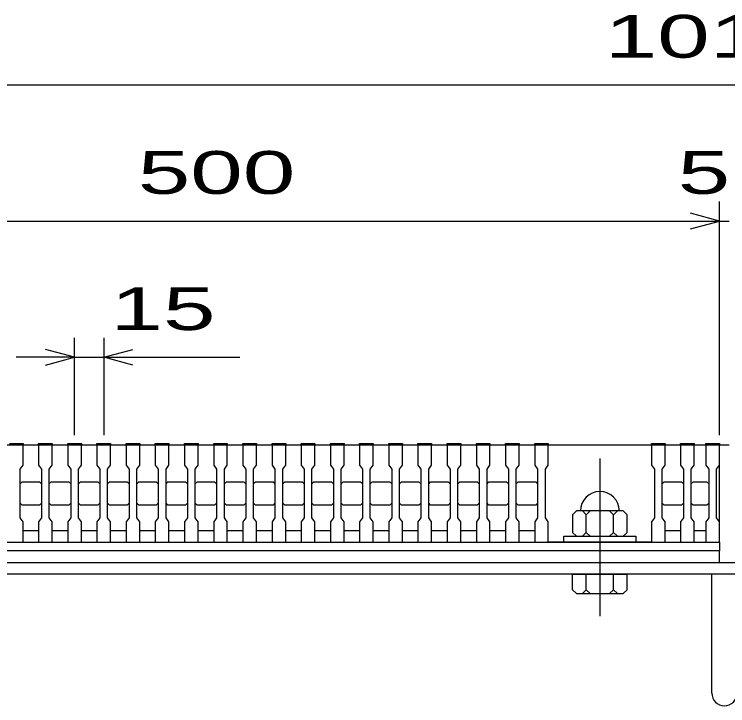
# Model space of a CAD drawing. Units: millimetres, scale not verified. Extents: x -1820 to 1731, y -1282 to 1054.
# Drawn here: x -1215 to -848.3, y -751.1 to -395.7 of the extents above; entities that cross this region are included whole.
import ezdxf
from ezdxf.enums import TextEntityAlignment as Align

# ---------------------------------------------------------------- set-up
doc = ezdxf.new("R2010")
doc.units = ezdxf.units.MM
doc.header["$LTSCALE"] = 10
doc.linetypes.add('CHAIN', pattern=[18.5, 12, -1.5, 3.5, -1.5])
for name, color, linetype, lineweight in [('16', 3, 'Continuous', 25), ('19', 6, 'Continuous', 25), ('22', 2, 'Continuous', 25)]:
    doc.layers.add(name, color=color, linetype=linetype, lineweight=lineweight)
doc.styles.add('ベクトル', font='')
doc.styles.get('ベクトル').set_extended_font_data('ベクトル')

msp = doc.modelspace()

# ---------------------------------------------------------------- linework, layer by layer
at = {"layer": '16'}
for p, q in [((-1352.5, -617), (-852.5, -617)), ((-1217.5, -616.3), (-1210.5, -616.3)), ((-1210.5, -617), (-1217.5, -617)), ((-1210.5, -616.3), (-1210.5, -617)), ((-1210.5, -627.5), (-1210.5, -617)), ((-1202.5, -617), (-1202.5, -616.3)), ((-1202.5, -616.3), (-1195.5, -616.3)), ((-1202.5, -617), (-1202.5, -627.5)), ((-1195.5, -617), (-1202.5, -617)), ((-1195.5, -616.3), (-1195.5, -617)), ((-1195.5, -627.5), (-1195.5, -617)), ((-1187.5, -617), (-1187.5, -616.3)), ((-1187.5, -616.3), (-1180.5, -616.3)), ((-1187.5, -617), (-1187.5, -627.5)), ((-1180.5, -617), (-1187.5, -617)), ((-1180.5, -616.3), (-1180.5, -617)), ((-1180.5, -627.5), (-1180.5, -617)), ((-1172.5, -617), (-1172.5, -616.3)), ((-1172.5, -616.3), (-1165.5, -616.3)), ((-1172.5, -617), (-1172.5, -627.5)), ((-1165.5, -617), (-1172.5, -617)), ((-1165.5, -616.3), (-1165.5, -617)), ((-1165.5, -627.5), (-1165.5, -617)), ((-1157.5, -617), (-1157.5, -616.3)), ((-1157.5, -616.3), (-1150.5, -616.3)), ((-1157.5, -617), (-1157.5, -627.5)), ((-1150.5, -617), (-1157.5, -617)), ((-1150.5, -616.3), (-1150.5, -617)), ((-1150.5, -627.5), (-1150.5, -617)), ((-1142.5, -617), (-1142.5, -616.3)), ((-1142.5, -616.3), (-1135.5, -616.3)), ((-1142.5, -617), (-1142.5, -627.5)), ((-1135.5, -617), (-1142.5, -617)), ((-1135.5, -616.3), (-1135.5, -617)), ((-1135.5, -627.5), (-1135.5, -617)), ((-1127.5, -617), (-1127.5, -616.3)), ((-1127.5, -616.3), (-1120.5, -616.3)), ((-1127.5, -617), (-1127.5, -627.5)), ((-1120.5, -617), (-1127.5, -617)), ((-1120.5, -616.3), (-1120.5, -617)), ((-1120.5, -627.5), (-1120.5, -617)), ((-1112.5, -617), (-1112.5, -616.3)), ((-1112.5, -616.3), (-1105.5, -616.3)), ((-1112.5, -617), (-1112.5, -627.5)), ((-1105.5, -617), (-1112.5, -617)), ((-1105.5, -616.3), (-1105.5, -617)), ((-1105.5, -627.5), (-1105.5, -617)), ((-1097.5, -617), (-1097.5, -616.3)), ((-1097.5, -616.3), (-1090.5, -616.3)), ((-1097.5, -617), (-1097.5, -627.5)), ((-1090.5, -617), (-1097.5, -617)), ((-1090.5, -616.3), (-1090.5, -617)), ((-1090.5, -627.5), (-1090.5, -617)), ((-1082.5, -617), (-1082.5, -616.3)), ((-1082.5, -616.3), (-1075.5, -616.3)), ((-1082.5, -617), (-1082.5, -627.5)), ((-1075.5, -617), (-1082.5, -617)), ((-1075.5, -616.3), (-1075.5, -617)), ((-1075.5, -627.5), (-1075.5, -617)), ((-1067.5, -617), (-1067.5, -616.3)), ((-1067.5, -616.3), (-1060.5, -616.3)), ((-1067.5, -617), (-1067.5, -627.5)), ((-1060.5, -617), (-1067.5, -617)), ((-1060.5, -616.3), (-1060.5, -617)), ((-1060.5, -627.5), (-1060.5, -617)), ((-1052.5, -617), (-1052.5, -616.3)), ((-1052.5, -616.3), (-1045.5, -616.3)), ((-1052.5, -617), (-1052.5, -627.5)), ((-1045.5, -617), (-1052.5, -617)), ((-1045.5, -616.3), (-1045.5, -617)), ((-1045.5, -627.5), (-1045.5, -617)), ((-1037.5, -617), (-1037.5, -616.3)), ((-1037.5, -616.3), (-1030.5, -616.3)), ((-1037.5, -617), (-1037.5, -627.5)), ((-1030.5, -617), (-1037.5, -617)), ((-1030.5, -616.3), (-1030.5, -617)), ((-1030.5, -627.5), (-1030.5, -617)), ((-1022.5, -617), (-1022.5, -616.3)), ((-1022.5, -616.3), (-1015.5, -616.3)), ((-1022.5, -617), (-1022.5, -627.5)), ((-1015.5, -617), (-1022.5, -617)), ((-1015.5, -616.3), (-1015.5, -617)), ((-1015.5, -627.5), (-1015.5, -617)), ((-1007.5, -617), (-1007.5, -616.3)), ((-1007.5, -616.3), (-1000.5, -616.3)), ((-1007.5, -617), (-1007.5, -627.5)), ((-1000.5, -617), (-1007.5, -617)), ((-1000.5, -616.3), (-1000.5, -617)), ((-1000.5, -627.5), (-1000.5, -617)), ((-992.5, -617), (-992.5, -616.3)), ((-992.5, -616.3), (-985.5, -616.3)), ((-992.5, -617), (-992.5, -627.5)), ((-985.5, -617), (-992.5, -617)), ((-985.5, -616.3), (-985.5, -617)), ((-985.5, -627.5), (-985.5, -617)), ((-977.5, -617), (-977.5, -616.3)), ((-977.5, -616.3), (-970.5, -616.3)), ((-977.5, -617), (-977.5, -627.5)), ((-970.5, -617), (-977.5, -617)), ((-970.5, -616.3), (-970.5, -617)), ((-970.5, -627.5), (-970.5, -617)), ((-962.5, -617), (-962.5, -616.3)), ((-962.5, -616.3), (-955.5, -616.3)), ((-962.5, -617), (-962.5, -627.5)), ((-955.5, -617), (-962.5, -617)), ((-955.5, -616.3), (-955.5, -617)), ((-955.5, -627.5), (-955.5, -617)), ((-947.5, -617), (-947.5, -616.3)), ((-947.5, -616.3), (-940.5, -616.3)), ((-947.5, -617), (-947.5, -627.5)), ((-940.5, -617), (-947.5, -617)), ((-940.5, -616.3), (-940.5, -617)), ((-940.5, -627.5), (-940.5, -617)), ((-940.5, -617), (-887.5, -617)), ((-887.5, -617), (-887.5, -616.3)), ((-887.5, -616.3), (-880.5, -616.3)), ((-887.5, -617), (-887.5, -627.5)), ((-880.5, -617), (-887.5, -617)), ((-880.5, -616.3), (-880.5, -617)), ((-880.5, -627.5), (-880.5, -617)), ((-872.5, -617), (-872.5, -616.3)), ((-872.5, -616.3), (-865.5, -616.3)), ((-872.5, -617), (-872.5, -627.5)), ((-865.5, -617), (-872.5, -617)), ((-865.5, -616.3), (-865.5, -617)), ((-865.5, -627.5), (-865.5, -617)), ((-859.5, -617), (-859.5, -616.3)), ((-859.5, -616.3), (-852.5, -616.3)), ((-859.5, -617), (-859.5, -627.5)), ((-852.5, -617), (-859.5, -617)), ((-852.5, -616.3), (-852.5, -617)), ((-852.5, -627.5), (-852.5, -617)), ((-852.5, -661), (-852.5, -617)), ((-1212, -629.5), (-1210.5, -627.5)), ((-1212, -654.5), (-1212, -629.5)), ((-1202.5, -627.5), (-1201, -629.5)), ((-1201, -629.5), (-1201, -654.5)), ((-1197, -629.5), (-1195.5, -627.5)), ((-1197, -654.5), (-1197, -629.5)), ((-1187.5, -627.5), (-1186, -629.5)), ((-1186, -629.5), (-1186, -654.5)), ((-1182, -629.5), (-1180.5, -627.5)), ((-1182, -654.5), (-1182, -629.5)), ((-1172.5, -627.5), (-1171, -629.5)), ((-1171, -629.5), (-1171, -654.5)), ((-1167, -629.5), (-1165.5, -627.5)), ((-1167, -654.5), (-1167, -629.5)), ((-1157.5, -627.5), (-1156, -629.5)), ((-1156, -629.5), (-1156, -654.5)), ((-1152, -629.5), (-1150.5, -627.5)), ((-1152, -654.5), (-1152, -629.5)), ((-1142.5, -627.5), (-1141, -629.5)), ((-1141, -629.5), (-1141, -654.5)), ((-1137, -629.5), (-1135.5, -627.5)), ((-1137, -654.5), (-1137, -629.5)), ((-1127.5, -627.5), (-1126, -629.5)), ((-1126, -629.5), (-1126, -654.5)), ((-1122, -629.5), (-1120.5, -627.5)), ((-1122, -654.5), (-1122, -629.5)), ((-1112.5, -627.5), (-1111, -629.5)), ((-1111, -629.5), (-1111, -654.5)), ((-1107, -629.5), (-1105.5, -627.5)), ((-1107, -654.5), (-1107, -629.5)), ((-1097.5, -627.5), (-1096, -629.5)), ((-1096, -629.5), (-1096, -654.5)), ((-1092, -629.5), (-1090.5, -627.5)), ((-1092, -654.5), (-1092, -629.5)), ((-1082.5, -627.5), (-1081, -629.5)), ((-1081, -629.5), (-1081, -654.5)), ((-1077, -629.5), (-1075.5, -627.5)), ((-1077, -654.5), (-1077, -629.5)), ((-1067.5, -627.5), (-1066, -629.5)), ((-1066, -629.5), (-1066, -654.5)), ((-1062, -629.5), (-1060.5, -627.5)), ((-1062, -654.5), (-1062, -629.5)), ((-1052.5, -627.5), (-1051, -629.5)), ((-1051, -629.5), (-1051, -654.5)), ((-1047, -629.5), (-1045.5, -627.5)), ((-1047, -654.5), (-1047, -629.5)), ((-1037.5, -627.5), (-1036, -629.5)), ((-1036, -629.5), (-1036, -654.5)), ((-1032, -629.5), (-1030.5, -627.5)), ((-1032, -654.5), (-1032, -629.5)), ((-1022.5, -627.5), (-1021, -629.5)), ((-1021, -629.5), (-1021, -654.5)), ((-1017, -629.5), (-1015.5, -627.5)), ((-1017, -654.5), (-1017, -629.5)), ((-1007.5, -627.5), (-1006, -629.5)), ((-1006, -629.5), (-1006, -654.5)), ((-1002, -629.5), (-1000.5, -627.5)), ((-1002, -654.5), (-1002, -629.5)), ((-992.5, -627.5), (-991, -629.5)), ((-991, -629.5), (-991, -654.5)), ((-987, -629.5), (-985.5, -627.5)), ((-987, -654.5), (-987, -629.5)), ((-977.5, -627.5), (-976, -629.5)), ((-976, -629.5), (-976, -654.5)), ((-972, -629.5), (-970.5, -627.5)), ((-972, -654.5), (-972, -629.5)), ((-962.5, -627.5), (-961, -629.5)), ((-961, -629.5), (-961, -654.5)), ((-957, -629.5), (-955.5, -627.5)), ((-957, -654.5), (-957, -629.5)), ((-947.5, -627.5), (-946, -629.5)), ((-946, -629.5), (-946, -654.5)), ((-942, -629.5), (-940.5, -627.5)), ((-942, -654.5), (-942, -629.5)), ((-887.5, -627.5), (-886, -629.5)), ((-886, -629.5), (-886, -654.5)), ((-882, -629.5), (-880.5, -627.5)), ((-882, -654.5), (-882, -629.5)), ((-872.5, -627.5), (-871, -629.5)), ((-871, -629.5), (-871, -654.5)), ((-867, -629.5), (-865.5, -627.5)), ((-867, -654.5), (-867, -629.5)), ((-859.5, -627.5), (-858, -629.5)), ((-858, -629.5), (-858, -654.5)), ((-854, -629.5), (-852.5, -627.5)), ((-854, -654.5), (-854, -629.5)), ((-1212, -637), (-1211, -636)), ((-1211, -636), (-1202, -636)), ((-1202, -636), (-1201, -637)), ((-1197, -637), (-1196, -636)), ((-1196, -636), (-1187, -636)), ((-1187, -636), (-1186, -637)), ((-1182, -637), (-1181, -636)), ((-1181, -636), (-1172, -636)), ((-1172, -636), (-1171, -637)), ((-1167, -637), (-1166, -636)), ((-1166, -636), (-1157, -636)), ((-1157, -636), (-1156, -637)), ((-1152, -637), (-1151, -636)), ((-1151, -636), (-1142, -636)), ((-1142, -636), (-1141, -637)), ((-1137, -637), (-1136, -636)), ((-1136, -636), (-1127, -636)), ((-1127, -636), (-1126, -637)), ((-1122, -637), (-1121, -636)), ((-1121, -636), (-1112, -636)), ((-1112, -636), (-1111, -637)), ((-1107, -637), (-1106, -636)), ((-1106, -636), (-1097, -636)), ((-1097, -636), (-1096, -637)), ((-1092, -637), (-1091, -636)), ((-1091, -636), (-1082, -636)), ((-1082, -636), (-1081, -637)), ((-1077, -637), (-1076, -636)), ((-1076, -636), (-1067, -636)), ((-1067, -636), (-1066, -637)), ((-1062, -637), (-1061, -636)), ((-1061, -636), (-1052, -636)), ((-1052, -636), (-1051, -637)), ((-1047, -637), (-1046, -636)), ((-1046, -636), (-1037, -636)), ((-1037, -636), (-1036, -637)), ((-1032, -637), (-1031, -636)), ((-1031, -636), (-1022, -636)), ((-1022, -636), (-1021, -637)), ((-1017, -637), (-1016, -636)), ((-1016, -636), (-1007, -636)), ((-1007, -636), (-1006, -637)), ((-1002, -637), (-1001, -636)), ((-1001, -636), (-992, -636)), ((-992, -636), (-991, -637)), ((-987, -637), (-986, -636)), ((-986, -636), (-977, -636)), ((-977, -636), (-976, -637)), ((-972, -637), (-971, -636)), ((-971, -636), (-962, -636)), ((-962, -636), (-961, -637)), ((-957, -637), (-956, -636)), ((-956, -636), (-947, -636)), ((-947, -636), (-946, -637)), ((-882, -637), (-881, -636)), ((-881, -636), (-872, -636)), ((-872, -636), (-871, -637)), ((-867, -637), (-866, -636)), ((-866, -636), (-859, -636)), ((-859, -636), (-858, -637)), ((-1211, -648), (-1212, -647)), ((-1202, -648), (-1211, -648)), ((-1201, -647), (-1202, -648)), ((-1196, -648), (-1197, -647)), ((-1187, -648), (-1196, -648)), ((-1186, -647), (-1187, -648)), ((-1181, -648), (-1182, -647)), ((-1172, -648), (-1181, -648)), ((-1171, -647), (-1172, -648)), ((-1166, -648), (-1167, -647)), ((-1157, -648), (-1166, -648)), ((-1156, -647), (-1157, -648)), ((-1151, -648), (-1152, -647)), ((-1142, -648), (-1151, -648)), ((-1141, -647), (-1142, -648)), ((-1136, -648), (-1137, -647)), ((-1127, -648), (-1136, -648)), ((-1126, -647), (-1127, -648)), ((-1121, -648), (-1122, -647)), ((-1112, -648), (-1121, -648)), ((-1111, -647), (-1112, -648)), ((-1106, -648), (-1107, -647)), ((-1097, -648), (-1106, -648)), ((-1096, -647), (-1097, -648)), ((-1091, -648), (-1092, -647)), ((-1082, -648), (-1091, -648)), ((-1081, -647), (-1082, -648)), ((-1076, -648), (-1077, -647)), ((-1067, -648), (-1076, -648)), ((-1066, -647), (-1067, -648)), ((-1061, -648), (-1062, -647)), ((-1052, -648), (-1061, -648)), ((-1051, -647), (-1052, -648)), ((-1046, -648), (-1047, -647)), ((-1037, -648), (-1046, -648)), ((-1036, -647), (-1037, -648)), ((-1031, -648), (-1032, -647)), ((-1022, -648), (-1031, -648)), ((-1021, -647), (-1022, -648)), ((-1016, -648), (-1017, -647)), ((-1007, -648), (-1016, -648)), ((-1006, -647), (-1007, -648)), ((-1001, -648), (-1002, -647)), ((-992, -648), (-1001, -648)), ((-991, -647), (-992, -648)), ((-986, -648), (-987, -647)), ((-977, -648), (-986, -648)), ((-976, -647), (-977, -648)), ((-971, -648), (-972, -647)), ((-962, -648), (-971, -648)), ((-961, -647), (-962, -648)), ((-956, -648), (-957, -647)), ((-947, -648), (-956, -648)), ((-946, -647), (-947, -648)), ((-881, -648), (-882, -647)), ((-872, -648), (-881, -648)), ((-871, -647), (-872, -648)), ((-866, -648), (-867, -647)), ((-859, -648), (-866, -648)), ((-858, -647), (-859, -648)), ((-926, -651), (-928, -653)), ((-902, -651), (-926, -651)), ((-921, -653), (-923, -651)), ((-919, -651), (-921, -653)), ((-907, -653), (-909, -651)), ((-905, -651), (-907, -653)), ((-900, -653), (-902, -651)), ((-1210.5, -656.5), (-1212, -654.5)), ((-1201, -654.5), (-1202.5, -656.5)), ((-1195.5, -656.5), (-1197, -654.5)), ((-1186, -654.5), (-1187.5, -656.5)), ((-1180.5, -656.5), (-1182, -654.5)), ((-1171, -654.5), (-1172.5, -656.5)), ((-1165.5, -656.5), (-1167, -654.5)), ((-1156, -654.5), (-1157.5, -656.5)), ((-1150.5, -656.5), (-1152, -654.5)), ((-1141, -654.5), (-1142.5, -656.5)), ((-1135.5, -656.5), (-1137, -654.5)), ((-1126, -654.5), (-1127.5, -656.5)), ((-1120.5, -656.5), (-1122, -654.5)), ((-1111, -654.5), (-1112.5, -656.5)), ((-1105.5, -656.5), (-1107, -654.5)), ((-1096, -654.5), (-1097.5, -656.5)), ((-1090.5, -656.5), (-1092, -654.5)), ((-1081, -654.5), (-1082.5, -656.5)), ((-1075.5, -656.5), (-1077, -654.5)), ((-1066, -654.5), (-1067.5, -656.5)), ((-1060.5, -656.5), (-1062, -654.5)), ((-1051, -654.5), (-1052.5, -656.5)), ((-1045.5, -656.5), (-1047, -654.5)), ((-1036, -654.5), (-1037.5, -656.5)), ((-1030.5, -656.5), (-1032, -654.5)), ((-1021, -654.5), (-1022.5, -656.5)), ((-1015.5, -656.5), (-1017, -654.5)), ((-1006, -654.5), (-1007.5, -656.5)), ((-1000.5, -656.5), (-1002, -654.5)), ((-991, -654.5), (-992.5, -656.5)), ((-985.5, -656.5), (-987, -654.5)), ((-976, -654.5), (-977.5, -656.5)), ((-970.5, -656.5), (-972, -654.5)), ((-961, -654.5), (-962.5, -656.5)), ((-955.5, -656.5), (-957, -654.5)), ((-946, -654.5), (-947.5, -656.5)), ((-940.5, -656.5), (-942, -654.5)), ((-928, -653), (-928, -662)), ((-921, -662), (-921, -653)), ((-907, -662), (-907, -653)), ((-900, -662), (-900, -653)), ((-886, -654.5), (-887.5, -656.5)), ((-880.5, -656.5), (-882, -654.5)), ((-871, -654.5), (-872.5, -656.5)), ((-865.5, -656.5), (-867, -654.5)), ((-858, -654.5), (-859.5, -656.5)), ((-852.5, -656.5), (-854, -654.5)), ((-1210.5, -667), (-1210.5, -656.5)), ((-1202.5, -656.5), (-1202.5, -667)), ((-1195.5, -667), (-1195.5, -656.5)), ((-1187.5, -656.5), (-1187.5, -667)), ((-1180.5, -667), (-1180.5, -656.5)), ((-1172.5, -656.5), (-1172.5, -667)), ((-1165.5, -667), (-1165.5, -656.5)), ((-1157.5, -656.5), (-1157.5, -667)), ((-1150.5, -667), (-1150.5, -656.5)), ((-1142.5, -656.5), (-1142.5, -667)), ((-1135.5, -667), (-1135.5, -656.5)), ((-1127.5, -656.5), (-1127.5, -667)), ((-1120.5, -667), (-1120.5, -656.5)), ((-1112.5, -656.5), (-1112.5, -667)), ((-1105.5, -667), (-1105.5, -656.5)), ((-1097.5, -656.5), (-1097.5, -667)), ((-1090.5, -667), (-1090.5, -656.5)), ((-1082.5, -656.5), (-1082.5, -667)), ((-1075.5, -667), (-1075.5, -656.5)), ((-1067.5, -656.5), (-1067.5, -667)), ((-1060.5, -667), (-1060.5, -656.5)), ((-1052.5, -656.5), (-1052.5, -667)), ((-1045.5, -667), (-1045.5, -656.5)), ((-1037.5, -656.5), (-1037.5, -667)), ((-1030.5, -667), (-1030.5, -656.5)), ((-1022.5, -656.5), (-1022.5, -667)), ((-1015.5, -667), (-1015.5, -656.5)), ((-1007.5, -656.5), (-1007.5, -667)), ((-1000.5, -667), (-1000.5, -656.5)), ((-992.5, -656.5), (-992.5, -667)), ((-985.5, -667), (-985.5, -656.5)), ((-977.5, -656.5), (-977.5, -667)), ((-970.5, -667), (-970.5, -656.5)), ((-962.5, -656.5), (-962.5, -667)), ((-955.5, -667), (-955.5, -656.5)), ((-947.5, -656.5), (-947.5, -667)), ((-940.5, -667), (-940.5, -656.5)), ((-887.5, -656.5), (-887.5, -667)), ((-880.5, -667), (-880.5, -656.5)), ((-872.5, -656.5), (-872.5, -667)), ((-865.5, -667), (-865.5, -656.5)), ((-859.5, -656.5), (-859.5, -667)), ((-852.5, -667), (-852.5, -656.5)), ((-1210.5, -661), (-1202.5, -661)), ((-1195.5, -661), (-1187.5, -661)), ((-1180.5, -661), (-1172.5, -661)), ((-1165.5, -661), (-1157.5, -661)), ((-1150.5, -661), (-1142.5, -661)), ((-1135.5, -661), (-1127.5, -661)), ((-1120.5, -661), (-1112.5, -661)), ((-1105.5, -661), (-1097.5, -661)), ((-1090.5, -661), (-1082.5, -661)), ((-1075.5, -661), (-1067.5, -661)), ((-1060.5, -661), (-1052.5, -661)), ((-1045.5, -661), (-1037.5, -661)), ((-1030.5, -661), (-1022.5, -661)), ((-1015.5, -661), (-1007.5, -661)), ((-1000.5, -661), (-992.5, -661)), ((-985.5, -661), (-977.5, -661)), ((-970.5, -661), (-962.5, -661)), ((-955.5, -661), (-947.5, -661)), ((-928, -662), (-926, -664)), ((-923, -664), (-921, -662)), ((-921, -662), (-919, -664)), ((-909, -664), (-907, -662)), ((-907, -662), (-905, -664)), ((-902, -664), (-900, -662)), ((-880.5, -661), (-872.5, -661)), ((-865.5, -661), (-859.5, -661)), ((-1352.5, -667), (-852.5, -667)), ((-1217.5, -667), (-1210.5, -667)), ((-1202.5, -667), (-1195.5, -667)), ((-1187.5, -667), (-1180.5, -667)), ((-1172.5, -667), (-1165.5, -667)), ((-1157.5, -667), (-1150.5, -667)), ((-1142.5, -667), (-1135.5, -667)), ((-1127.5, -667), (-1120.5, -667)), ((-1112.5, -667), (-1105.5, -667)), ((-1097.5, -667), (-1090.5, -667)), ((-1082.5, -667), (-1075.5, -667)), ((-1067.5, -667), (-1060.5, -667)), ((-1052.5, -667), (-1045.5, -667)), ((-1037.5, -667), (-1030.5, -667)), ((-1022.5, -667), (-1015.5, -667)), ((-1007.5, -667), (-1000.5, -667)), ((-992.5, -667), (-985.5, -667)), ((-977.5, -667), (-970.5, -667)), ((-962.5, -667), (-955.5, -667)), ((-947.5, -667), (-940.5, -667)), ((-887.5, -667), (-940.5, -667)), ((-932.5, -667), (-932.5, -664)), ((-932.5, -664), (-895.5, -664)), ((-895.5, -667), (-932.5, -667)), ((-895.5, -664), (-895.5, -667)), ((-887.5, -667), (-880.5, -667)), ((-872.5, -667), (-865.5, -667)), ((-859.5, -667), (-852.5, -667)), ((-852.5, -667), (-852.5, -671.5)), ((-852.5, -671.5), (-1352.5, -671.5)), ((-852.5, -677.5), (-852.5, -671.5)), ((-1352.5, -677.5), (-852.5, -677.5))]:
    msp.add_line(p, q, dxfattribs=at)
at = {"layer": '16', "linetype": 'CHAIN'}
msp.add_line((-914, -624), (-914, -705), dxfattribs=at)
at = {"layer": '16'}
msp.add_arc((-914, -651), 10, 0, 180, dxfattribs=at)
at = {"layer": '19'}
for p, q in [((-852.5, -617), (-847.5, -617)), ((-1355, -677.5), (-345, -677.5)), ((-345, -683.5), (-1355, -683.5)), ((-928, -691.5), (-928, -683.5)), ((-928, -683.5), (-900, -683.5)), ((-921, -691.5), (-921, -683.5)), ((-907, -691.5), (-907, -683.5)), ((-900, -691.5), (-900, -683.5)), ((-856.5, -744.61), (-856.5, -683.5)), ((-928, -691.5), (-926, -693.5)), ((-921, -691.5), (-923, -693.5)), ((-919, -693.5), (-921, -691.5)), ((-907, -691.5), (-909, -693.5)), ((-905, -693.5), (-907, -691.5)), ((-902, -693.5), (-900, -691.5)), ((-926, -693.5), (-902, -693.5))]:
    msp.add_line(p, q, dxfattribs=at)
msp.add_arc((-850, -744.61), 6.5, 180, 0, dxfattribs=at)
at = {"layer": '22', "color": 4}
for p, q in [((-1355, -432), (-345, -432)), ((-852.5, -612), (-852.5, -492)), ((-852.5, -502), (-867.5, -498)), ((-1352.5, -502), (-852.5, -502)), ((-867.5, -506), (-852.5, -502)), ((-852.5, -502), (-847.5, -502)), ((-1184, -612), (-1184, -562)), ((-1169, -562), (-1169, -612)), ((-1184, -572), (-1199, -568)), ((-1169, -572), (-1154, -568)), ((-1184, -572), (-1214, -572)), ((-1199, -576), (-1184, -572)), ((-1184, -572), (-1169, -572)), ((-1154, -576), (-1169, -572)), ((-1169, -572), (-1099, -572))]:
    msp.add_line(p, q, dxfattribs=at)

# ---------------------------------------------------------------- texts
at = {"layer": '22', "style": 'ベクトル', "width": 1.65}
for s, p in [(' 1010 ', (-925, -407)), (' 500 ', (-1165, -477)), (' 5 ', (-887.5, -477)), (' 15 ', (-1179, -547))]:
    msp.add_text(s, height=21.99, dxfattribs=at).set_placement(p, align=Align.MIDDLE_LEFT)

doc.saveas('drawing.dxf')
